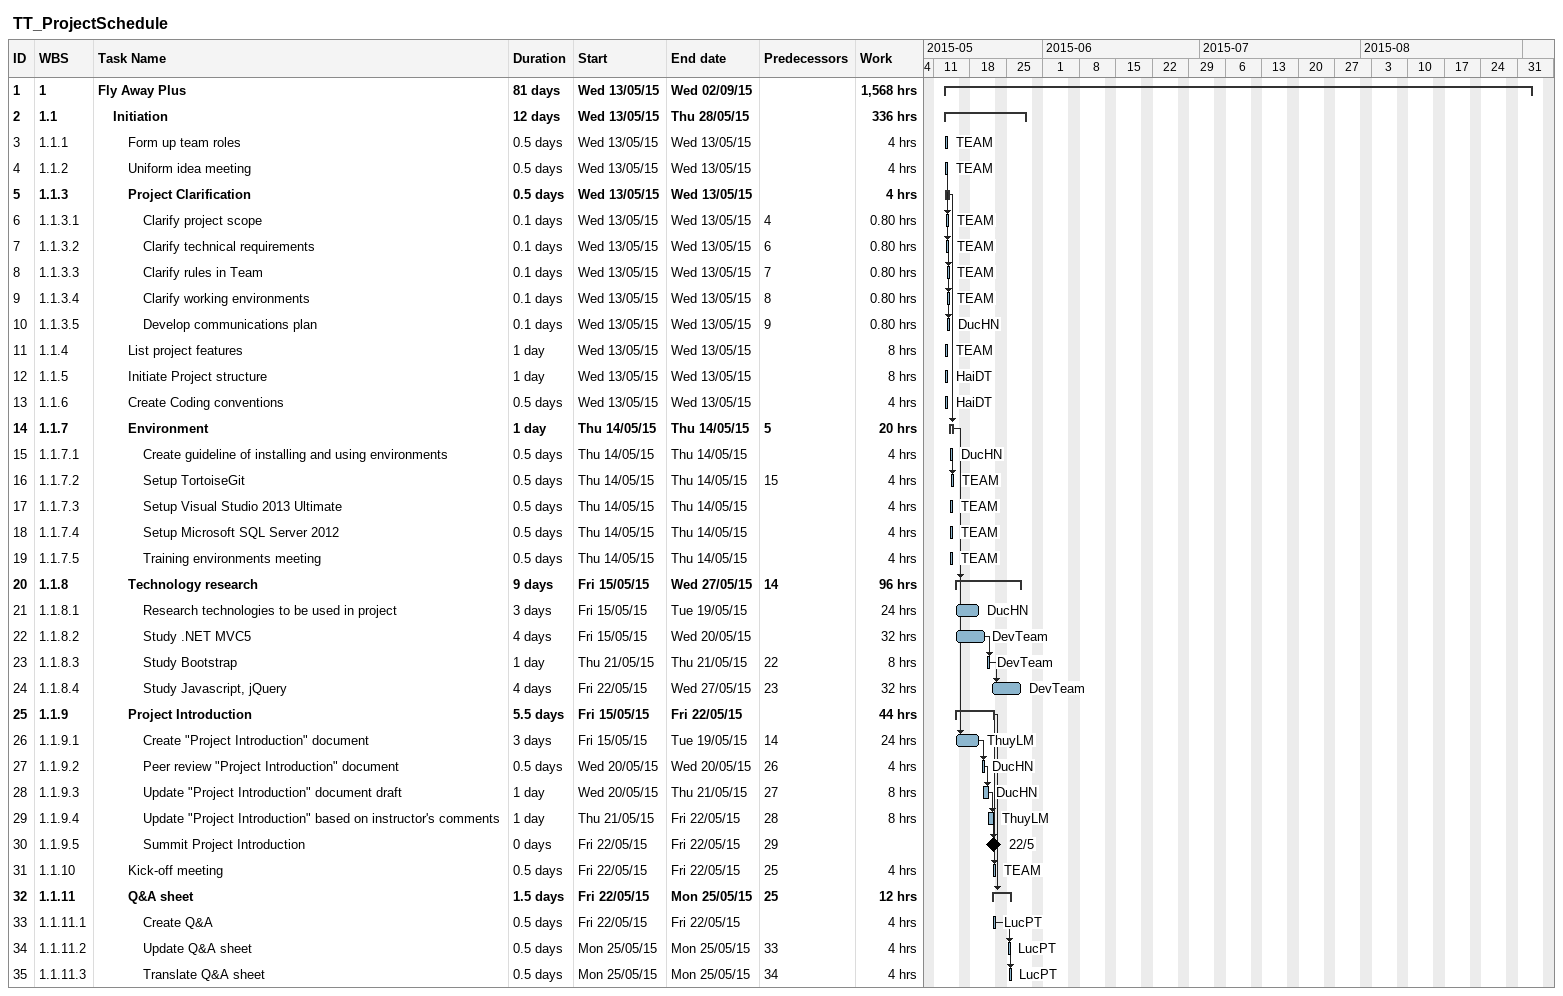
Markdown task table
TT_ProjectSchedule

| ID | WBS | Task | Duration | Start | Finish | Predecessors | Resources | Work (h) |
|---|---|---|---|---|---|---|---|---|
| 1 | 1 | **Fly Away Plus** | 81d | 2015-05-13 | 2015-09-02 |  |  | 1568 |
| 2 | 1.1 | **Initiation** | 12d | 2015-05-13 | 2015-05-28 |  |  | 336 |
| 3 | 1.1.1 | Form up team roles | 0.5d | 2015-05-13 | 2015-05-13 |  | TEAM | 4 |
| 4 | 1.1.2 | Uniform idea meeting | 0.5d | 2015-05-13 | 2015-05-13 |  | TEAM | 4 |
| 5 | 1.1.3 | **Project Clarification** | 0.5d | 2015-05-13 | 2015-05-13 |  |  | 4 |
| 6 | 1.1.3.1 | Clarify project scope | 0.1d | 2015-05-13 | 2015-05-13 | 4 | TEAM | 0.80 |
| 7 | 1.1.3.2 | Clarify technical requirements | 0.1d | 2015-05-13 | 2015-05-13 | 6 | TEAM | 0.80 |
| 8 | 1.1.3.3 | Clarify rules in Team | 0.1d | 2015-05-13 | 2015-05-13 | 7 | TEAM | 0.80 |
| 9 | 1.1.3.4 | Clarify working environments | 0.1d | 2015-05-13 | 2015-05-13 | 8 | TEAM | 0.80 |
| 10 | 1.1.3.5 | Develop communications plan | 0.1d | 2015-05-13 | 2015-05-13 | 9 | DucHN | 0.80 |
| 11 | 1.1.4 | List project features | 1d | 2015-05-13 | 2015-05-13 |  | TEAM | 8 |
| 12 | 1.1.5 | Initiate Project structure | 1d | 2015-05-13 | 2015-05-13 |  | HaiDT | 8 |
| 13 | 1.1.6 | Create Coding conventions | 0.5d | 2015-05-13 | 2015-05-13 |  | HaiDT | 4 |
| 14 | 1.1.7 | **Environment** | 1d | 2015-05-14 | 2015-05-14 | 5 |  | 20 |
| 15 | 1.1.7.1 | Create guideline of installing and using environments | 0.5d | 2015-05-14 | 2015-05-14 |  | DucHN | 4 |
| 16 | 1.1.7.2 | Setup TortoiseGit | 0.5d | 2015-05-14 | 2015-05-14 | 15 | TEAM | 4 |
| 17 | 1.1.7.3 | Setup Visual Studio 2013 Ultimate | 0.5d | 2015-05-14 | 2015-05-14 |  | TEAM | 4 |
| 18 | 1.1.7.4 | Setup Microsoft SQL Server 2012 | 0.5d | 2015-05-14 | 2015-05-14 |  | TEAM | 4 |
| 19 | 1.1.7.5 | Training environments meeting | 0.5d | 2015-05-14 | 2015-05-14 |  | TEAM | 4 |
| 20 | 1.1.8 | **Technology research** | 9d | 2015-05-15 | 2015-05-27 | 14 |  | 96 |
| 21 | 1.1.8.1 | Research technologies to be used in project | 3d | 2015-05-15 | 2015-05-19 |  | DucHN | 24 |
| 22 | 1.1.8.2 | Study .NET MVC5 | 4d | 2015-05-15 | 2015-05-20 |  | DevTeam | 32 |
| 23 | 1.1.8.3 | Study Bootstrap | 1d | 2015-05-21 | 2015-05-21 | 22 | DevTeam | 8 |
| 24 | 1.1.8.4 | Study Javascript, jQuery | 4d | 2015-05-22 | 2015-05-27 | 23 | DevTeam | 32 |
| 25 | 1.1.9 | **Project Introduction** | 5.5d | 2015-05-15 | 2015-05-22 |  |  | 44 |
| 26 | 1.1.9.1 | Create "Project Introduction" document | 3d | 2015-05-15 | 2015-05-19 | 14 | ThuyLM | 24 |
| 27 | 1.1.9.2 | Peer review "Project Introduction" document | 0.5d | 2015-05-20 | 2015-05-20 | 26 | DucHN | 4 |
| 28 | 1.1.9.3 | Update "Project Introduction" document draft | 1d | 2015-05-20 | 2015-05-21 | 27 | DucHN | 8 |
| 29 | 1.1.9.4 | Update "Project Introduction" based on instructor's comments | 1d | 2015-05-21 | 2015-05-22 | 28 | ThuyLM | 8 |
| 30 | 1.1.9.5 | Summit Project Introduction | 0d | 2015-05-22 | 2015-05-22 | 29 |  |  |
| 31 | 1.1.10 | Kick-off meeting | 0.5d | 2015-05-22 | 2015-05-22 | 25 | TEAM | 4 |
| 32 | 1.1.11 | **Q&A sheet** | 1.5d | 2015-05-22 | 2015-05-25 | 25 |  | 12 |
| 33 | 1.1.11.1 | Create Q&A | 0.5d | 2015-05-22 | 2015-05-22 |  | LucPT | 4 |
| 34 | 1.1.11.2 | Update Q&A sheet | 0.5d | 2015-05-25 | 2015-05-25 | 33 | LucPT | 4 |
| 35 | 1.1.11.3 | Translate Q&A sheet | 0.5d | 2015-05-25 | 2015-05-25 | 34 | LucPT | 4 |
